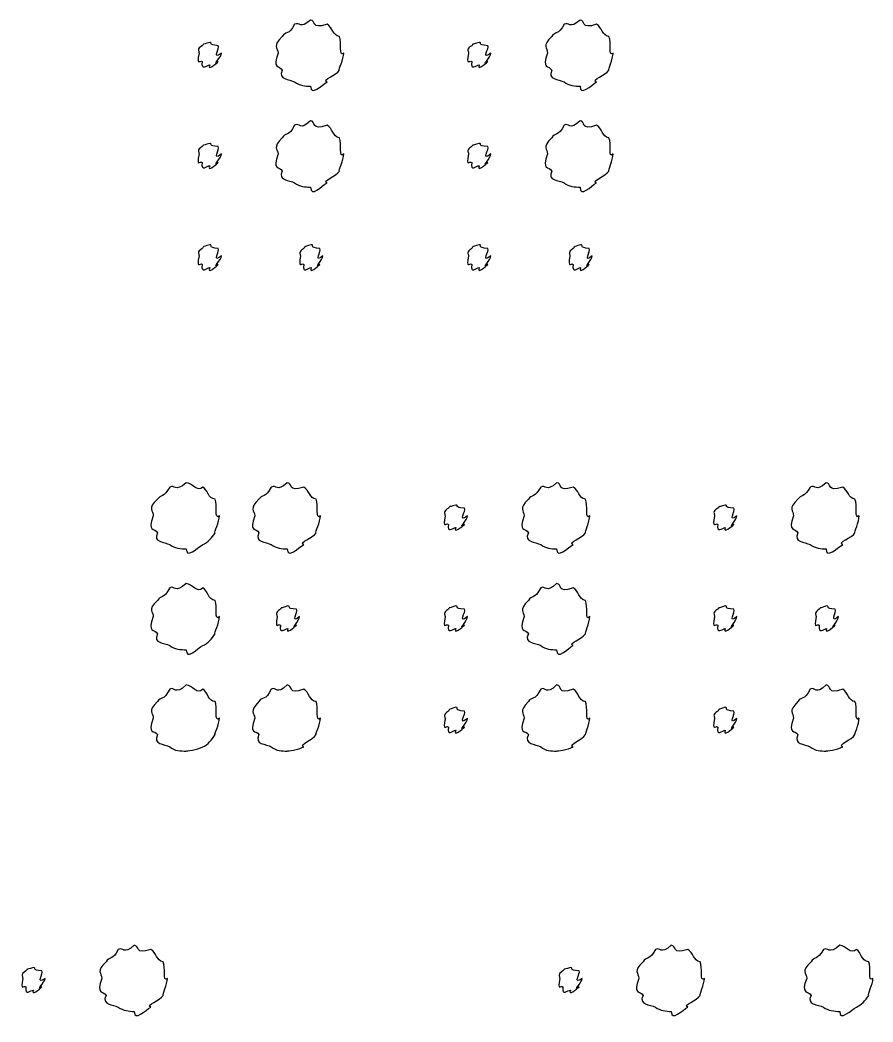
# Model space of a CAD drawing. Header units: millimetres. Extents: x -178 to -32, y 41 to 266.
# Drawn here: x -153.02 to -144.21, y 198.5 to 208.85 of the extents above; entities that cross this region are included whole.
import ezdxf

# ---------------------------------------------------------------- set-up
doc = ezdxf.new("R2010")
doc.units = ezdxf.units.MM
doc.layers.get('0').update_dxf_attribs({"linetype": 'CONTINUOUS'})

msp = doc.modelspace()

# ---------------------------------------------------------------- linework, layer by layer
at = {"color": 0}
for p, q in [((-150.02, 208.849), (-150.02, 208.849)), ((-147.237, 208.849), (-147.237, 208.849)), ((-151.062, 208.617), (-151.062, 208.617)), ((-148.279, 208.617), (-148.279, 208.617)), ((-150.02, 207.807), (-150.02, 207.807)), ((-147.237, 207.807), (-147.237, 207.807)), ((-151.062, 207.575), (-151.062, 207.575)), ((-148.279, 207.575), (-148.279, 207.575)), ((-151.062, 206.528), (-151.062, 206.528)), ((-150.014, 206.528), (-150.014, 206.528)), ((-148.279, 206.528), (-148.279, 206.528)), ((-147.232, 206.528), (-147.232, 206.528)), ((-151.303, 204.068), (-151.303, 204.068)), ((-150.261, 204.068), (-150.261, 204.068)), ((-147.479, 204.068), (-147.479, 204.068)), ((-144.696, 204.068), (-144.696, 204.068)), ((-148.521, 203.837), (-148.521, 203.837)), ((-145.738, 203.837), (-145.738, 203.837)), ((-151.303, 203.026), (-151.303, 203.026)), ((-147.479, 203.026), (-147.479, 203.026)), ((-150.255, 202.795), (-150.255, 202.795)), ((-148.521, 202.795), (-148.521, 202.795)), ((-145.738, 202.795), (-145.738, 202.795)), ((-144.691, 202.795), (-144.691, 202.795)), ((-151.303, 201.979), (-151.303, 201.979)), ((-150.261, 201.979), (-150.261, 201.979)), ((-147.479, 201.979), (-147.479, 201.979)), ((-144.696, 201.979), (-144.696, 201.979)), ((-148.521, 201.748), (-148.521, 201.748)), ((-145.738, 201.748), (-145.738, 201.748)), ((-151.84, 199.289), (-151.84, 199.289)), ((-146.295, 199.289), (-146.295, 199.289)), ((-144.554, 199.289), (-144.554, 199.289)), ((-152.882, 199.058), (-152.882, 199.058)), ((-147.337, 199.058), (-147.337, 199.058))]:
    msp.add_line(p, q, dxfattribs=at)
for points in [[(-150.185, 208.805), (-150.243, 208.689), (-150.282, 208.733), (-150.312, 208.678)], [(-150.02, 208.849), (-150.133, 208.747), (-150.13, 208.834), (-150.185, 208.805)], [(-149.849, 208.805), (-150.02, 208.747), (-149.961, 208.849), (-150.02, 208.849)], [(-149.722, 208.678), (-149.791, 208.689), (-149.794, 208.774), (-149.849, 208.805)], [(-147.403, 208.805), (-147.461, 208.689), (-147.499, 208.733), (-147.53, 208.678)], [(-147.237, 208.849), (-147.35, 208.747), (-147.348, 208.834), (-147.403, 208.805)], [(-147.067, 208.805), (-147.237, 208.747), (-147.178, 208.849), (-147.237, 208.849)], [(-146.94, 208.678), (-147.009, 208.689), (-147.011, 208.774), (-147.067, 208.805)], [(-151.062, 208.617), (-151.155, 208.592), (-151.117, 208.606), (-151.139, 208.584)], [(-150.973, 208.584), (-151.089, 208.592), (-151.024, 208.617), (-151.062, 208.617)], [(-150.312, 208.678), (-150.419, 208.578), (-150.356, 208.565), (-150.356, 208.507)], [(-149.678, 208.507), (-149.733, 208.46), (-149.692, 208.623), (-149.722, 208.678)], [(-148.279, 208.617), (-148.373, 208.592), (-148.334, 208.606), (-148.356, 208.584)], [(-148.191, 208.584), (-148.307, 208.592), (-148.242, 208.617), (-148.279, 208.617)], [(-147.53, 208.678), (-147.637, 208.578), (-147.574, 208.565), (-147.574, 208.507)], [(-146.896, 208.507), (-146.951, 208.46), (-146.909, 208.623), (-146.94, 208.678)], [(-151.139, 208.584), (-151.199, 208.548), (-151.172, 208.536), (-151.172, 208.507)], [(-151.172, 208.507), (-151.199, 208.365), (-151.161, 208.441), (-151.139, 208.419)], [(-150.94, 208.507), (-151.045, 208.431), (-150.951, 208.562), (-150.973, 208.584)], [(-150.973, 208.419), (-151.045, 208.365), (-150.94, 208.47), (-150.94, 208.507)], [(-150.356, 208.507), (-150.419, 208.339), (-150.341, 208.385), (-150.312, 208.33)], [(-149.722, 208.33), (-149.733, 208.339), (-149.678, 208.443), (-149.678, 208.507)], [(-148.356, 208.584), (-148.417, 208.548), (-148.39, 208.536), (-148.39, 208.507)], [(-148.39, 208.507), (-148.417, 208.365), (-148.378, 208.441), (-148.356, 208.419)], [(-148.158, 208.507), (-148.263, 208.431), (-148.169, 208.562), (-148.191, 208.584)], [(-148.191, 208.419), (-148.263, 208.365), (-148.158, 208.47), (-148.158, 208.507)], [(-147.574, 208.507), (-147.637, 208.339), (-147.558, 208.385), (-147.53, 208.33)], [(-146.94, 208.33), (-146.951, 208.339), (-146.896, 208.443), (-146.896, 208.507)], [(-151.139, 208.419), (-151.155, 208.321), (-151.09, 208.385), (-151.062, 208.385)], [(-151.062, 208.385), (-151.089, 208.321), (-150.995, 208.396), (-150.973, 208.419)], [(-148.356, 208.419), (-148.373, 208.321), (-148.308, 208.385), (-148.279, 208.385)], [(-148.279, 208.385), (-148.307, 208.321), (-148.213, 208.396), (-148.191, 208.419)], [(-150.312, 208.33), (-150.361, 208.233), (-150.24, 208.238), (-150.185, 208.209)], [(-149.849, 208.209), (-149.909, 208.233), (-149.751, 208.278), (-149.722, 208.33)], [(-147.53, 208.33), (-147.579, 208.233), (-147.458, 208.238), (-147.403, 208.209)], [(-147.067, 208.209), (-147.127, 208.233), (-146.969, 208.278), (-146.94, 208.33)], [(-150.185, 208.209), (-150.133, 208.173), (-150.075, 208.165), (-150.02, 208.165)], [(-150.02, 208.165), (-150.02, 208.056), (-149.904, 208.179), (-149.849, 208.209)], [(-147.403, 208.209), (-147.35, 208.173), (-147.292, 208.165), (-147.237, 208.165)], [(-147.237, 208.165), (-147.237, 208.056), (-147.122, 208.179), (-147.067, 208.209)], [(-150.02, 207.807), (-150.133, 207.699), (-150.13, 207.792), (-150.185, 207.763)], [(-149.849, 207.763), (-150.02, 207.699), (-149.961, 207.807), (-150.02, 207.807)], [(-147.237, 207.807), (-147.35, 207.699), (-147.348, 207.792), (-147.403, 207.763)], [(-147.067, 207.763), (-147.237, 207.699), (-147.178, 207.807), (-147.237, 207.807)], [(-150.185, 207.763), (-150.243, 207.641), (-150.282, 207.688), (-150.312, 207.631)], [(-149.722, 207.631), (-149.791, 207.641), (-149.794, 207.732), (-149.849, 207.763)], [(-147.403, 207.763), (-147.461, 207.641), (-147.499, 207.688), (-147.53, 207.631)], [(-146.94, 207.631), (-147.009, 207.641), (-147.011, 207.732), (-147.067, 207.763)], [(-151.062, 207.575), (-151.155, 207.545), (-151.117, 207.564), (-151.139, 207.542)], [(-150.973, 207.542), (-151.089, 207.545), (-151.024, 207.575), (-151.062, 207.575)], [(-150.312, 207.631), (-150.419, 207.527), (-150.356, 207.52), (-150.356, 207.465)], [(-149.678, 207.465), (-149.733, 207.41), (-149.692, 207.575), (-149.722, 207.631)], [(-148.279, 207.575), (-148.373, 207.545), (-148.334, 207.564), (-148.356, 207.542)], [(-148.191, 207.542), (-148.307, 207.545), (-148.242, 207.575), (-148.279, 207.575)], [(-147.53, 207.631), (-147.637, 207.527), (-147.574, 207.52), (-147.574, 207.465)], [(-146.896, 207.465), (-146.951, 207.41), (-146.909, 207.575), (-146.94, 207.631)], [(-151.139, 207.542), (-151.199, 207.501), (-151.172, 207.494), (-151.172, 207.465)], [(-151.172, 207.465), (-151.199, 207.318), (-151.161, 207.399), (-151.139, 207.377)], [(-150.94, 207.465), (-151.045, 207.384), (-150.951, 207.52), (-150.973, 207.542)], [(-150.973, 207.377), (-151.045, 207.318), (-150.94, 207.428), (-150.94, 207.465)], [(-150.356, 207.465), (-150.419, 207.292), (-150.341, 207.344), (-150.312, 207.289)], [(-149.722, 207.289), (-149.733, 207.292), (-149.678, 207.402), (-149.678, 207.465)], [(-148.356, 207.542), (-148.417, 207.501), (-148.39, 207.494), (-148.39, 207.465)], [(-148.39, 207.465), (-148.417, 207.318), (-148.378, 207.399), (-148.356, 207.377)], [(-148.158, 207.465), (-148.263, 207.384), (-148.169, 207.52), (-148.191, 207.542)], [(-148.191, 207.377), (-148.263, 207.318), (-148.158, 207.428), (-148.158, 207.465)], [(-147.574, 207.465), (-147.637, 207.292), (-147.558, 207.344), (-147.53, 207.289)], [(-146.94, 207.289), (-146.951, 207.292), (-146.896, 207.402), (-146.896, 207.465)], [(-151.139, 207.377), (-151.155, 207.274), (-151.09, 207.344), (-151.062, 207.344)], [(-151.062, 207.344), (-151.089, 207.274), (-150.995, 207.355), (-150.973, 207.377)], [(-148.356, 207.377), (-148.373, 207.274), (-148.308, 207.344), (-148.279, 207.344)], [(-148.279, 207.344), (-148.307, 207.274), (-148.213, 207.355), (-148.191, 207.377)], [(-150.312, 207.289), (-150.361, 207.185), (-150.24, 207.196), (-150.185, 207.167)], [(-149.849, 207.167), (-149.909, 207.185), (-149.751, 207.236), (-149.722, 207.289)], [(-147.53, 207.289), (-147.579, 207.185), (-147.458, 207.196), (-147.403, 207.167)], [(-147.067, 207.167), (-147.127, 207.185), (-146.969, 207.236), (-146.94, 207.289)], [(-150.185, 207.167), (-150.133, 207.126), (-150.075, 207.123), (-150.02, 207.123)], [(-150.02, 207.123), (-150.02, 207.009), (-149.904, 207.137), (-149.849, 207.167)], [(-147.403, 207.167), (-147.35, 207.126), (-147.292, 207.123), (-147.237, 207.123)], [(-147.237, 207.123), (-147.237, 207.009), (-147.122, 207.137), (-147.067, 207.167)], [(-151.062, 206.528), (-151.155, 206.495), (-151.117, 206.514), (-151.139, 206.489)], [(-150.973, 206.489), (-151.089, 206.495), (-151.024, 206.528), (-151.062, 206.528)], [(-150.014, 206.528), (-150.104, 206.495), (-150.069, 206.514), (-150.091, 206.489)], [(-149.926, 206.489), (-150.037, 206.495), (-149.977, 206.528), (-150.014, 206.528)], [(-148.279, 206.528), (-148.373, 206.495), (-148.334, 206.514), (-148.356, 206.489)], [(-148.191, 206.489), (-148.307, 206.495), (-148.242, 206.528), (-148.279, 206.528)], [(-147.232, 206.528), (-147.321, 206.495), (-147.287, 206.514), (-147.309, 206.489)], [(-147.144, 206.489), (-147.255, 206.495), (-147.195, 206.528), (-147.232, 206.528)], [(-151.139, 206.489), (-151.199, 206.447), (-151.172, 206.441), (-151.172, 206.412)], [(-150.94, 206.412), (-151.045, 206.329), (-150.951, 206.467), (-150.973, 206.489)], [(-150.091, 206.489), (-150.148, 206.447), (-150.125, 206.441), (-150.125, 206.412)], [(-149.893, 206.412), (-149.993, 206.329), (-149.904, 206.467), (-149.926, 206.489)], [(-148.356, 206.489), (-148.417, 206.447), (-148.39, 206.441), (-148.39, 206.412)], [(-148.158, 206.412), (-148.263, 206.329), (-148.169, 206.467), (-148.191, 206.489)], [(-147.309, 206.489), (-147.366, 206.447), (-147.342, 206.441), (-147.342, 206.412)], [(-147.111, 206.412), (-147.211, 206.329), (-147.122, 206.467), (-147.144, 206.489)], [(-151.172, 206.412), (-151.199, 206.266), (-151.161, 206.349), (-151.139, 206.324)], [(-151.139, 206.324), (-151.155, 206.219), (-151.09, 206.291), (-151.062, 206.291)], [(-151.062, 206.291), (-151.089, 206.219), (-150.995, 206.302), (-150.973, 206.324)], [(-150.973, 206.324), (-151.045, 206.266), (-150.94, 206.379), (-150.94, 206.412)], [(-150.125, 206.412), (-150.148, 206.266), (-150.113, 206.349), (-150.091, 206.324)], [(-150.091, 206.324), (-150.104, 206.219), (-150.043, 206.291), (-150.014, 206.291)], [(-150.014, 206.291), (-150.037, 206.219), (-149.948, 206.302), (-149.926, 206.324)], [(-149.926, 206.324), (-149.993, 206.266), (-149.893, 206.379), (-149.893, 206.412)], [(-148.39, 206.412), (-148.417, 206.266), (-148.378, 206.349), (-148.356, 206.324)], [(-148.356, 206.324), (-148.373, 206.219), (-148.308, 206.291), (-148.279, 206.291)], [(-148.279, 206.291), (-148.307, 206.219), (-148.213, 206.302), (-148.191, 206.324)], [(-148.191, 206.324), (-148.263, 206.266), (-148.158, 206.379), (-148.158, 206.412)], [(-147.342, 206.412), (-147.366, 206.266), (-147.331, 206.349), (-147.309, 206.324)], [(-147.309, 206.324), (-147.321, 206.219), (-147.261, 206.291), (-147.232, 206.291)], [(-147.232, 206.291), (-147.255, 206.219), (-147.166, 206.302), (-147.144, 206.324)], [(-147.144, 206.324), (-147.211, 206.266), (-147.111, 206.379), (-147.111, 206.412)], [(-151.303, 204.068), (-151.425, 203.966), (-151.419, 204.053), (-151.474, 204.024)], [(-151.132, 204.024), (-151.19, 203.966), (-151.243, 204.068), (-151.303, 204.068)], [(-150.261, 204.068), (-150.374, 203.966), (-150.371, 204.053), (-150.426, 204.024)], [(-150.09, 204.024), (-150.261, 203.966), (-150.201, 204.068), (-150.261, 204.068)], [(-147.479, 204.068), (-147.592, 203.966), (-147.589, 204.053), (-147.644, 204.024)], [(-147.308, 204.024), (-147.479, 203.966), (-147.419, 204.068), (-147.479, 204.068)], [(-144.696, 204.068), (-144.809, 203.966), (-144.806, 204.053), (-144.862, 204.024)], [(-144.525, 204.024), (-144.696, 203.966), (-144.637, 204.068), (-144.696, 204.068)], [(-151.474, 204.024), (-151.536, 203.908), (-151.57, 203.952), (-151.6, 203.897)], [(-151.005, 203.897), (-151.083, 203.908), (-151.08, 203.994), (-151.132, 204.024)], [(-150.426, 204.024), (-150.484, 203.908), (-150.523, 203.952), (-150.553, 203.897)], [(-149.963, 203.897), (-150.032, 203.908), (-150.035, 203.994), (-150.09, 204.024)], [(-147.644, 204.024), (-147.702, 203.908), (-147.741, 203.952), (-147.771, 203.897)], [(-147.181, 203.897), (-147.25, 203.908), (-147.253, 203.994), (-147.308, 204.024)], [(-144.862, 204.024), (-144.92, 203.908), (-144.958, 203.952), (-144.988, 203.897)], [(-144.399, 203.897), (-144.467, 203.908), (-144.47, 203.994), (-144.525, 204.024)], [(-151.6, 203.897), (-151.712, 203.798), (-151.644, 203.784), (-151.644, 203.726)], [(-150.961, 203.726), (-151.022, 203.679), (-150.975, 203.842), (-151.005, 203.897)], [(-150.553, 203.897), (-150.66, 203.798), (-150.597, 203.784), (-150.597, 203.726)], [(-149.919, 203.726), (-149.974, 203.679), (-149.933, 203.842), (-149.963, 203.897)], [(-148.521, 203.837), (-148.614, 203.812), (-148.576, 203.825), (-148.597, 203.804)], [(-148.432, 203.804), (-148.548, 203.812), (-148.483, 203.837), (-148.521, 203.837)], [(-147.771, 203.897), (-147.878, 203.798), (-147.815, 203.784), (-147.815, 203.726)], [(-147.137, 203.726), (-147.192, 203.679), (-147.151, 203.842), (-147.181, 203.897)], [(-145.738, 203.837), (-145.832, 203.812), (-145.793, 203.825), (-145.815, 203.804)], [(-145.65, 203.804), (-145.766, 203.812), (-145.701, 203.837), (-145.738, 203.837)], [(-144.988, 203.897), (-145.096, 203.798), (-145.033, 203.784), (-145.033, 203.726)], [(-144.355, 203.726), (-144.41, 203.679), (-144.368, 203.842), (-144.399, 203.897)], [(-148.597, 203.804), (-148.658, 203.768), (-148.631, 203.755), (-148.631, 203.726)], [(-148.399, 203.726), (-148.504, 203.65), (-148.41, 203.781), (-148.432, 203.804)], [(-145.815, 203.804), (-145.876, 203.768), (-145.848, 203.755), (-145.848, 203.726)], [(-145.617, 203.726), (-145.722, 203.65), (-145.628, 203.781), (-145.65, 203.804)], [(-151.644, 203.726), (-151.712, 203.558), (-151.629, 203.605), (-151.6, 203.55)], [(-151.005, 203.55), (-151.022, 203.558), (-150.961, 203.663), (-150.961, 203.726)], [(-150.597, 203.726), (-150.66, 203.558), (-150.582, 203.605), (-150.553, 203.55)], [(-149.963, 203.55), (-149.974, 203.558), (-149.919, 203.663), (-149.919, 203.726)], [(-148.631, 203.726), (-148.658, 203.585), (-148.62, 203.66), (-148.597, 203.638)], [(-148.597, 203.638), (-148.614, 203.54), (-148.549, 203.605), (-148.521, 203.605)], [(-148.521, 203.605), (-148.548, 203.54), (-148.454, 203.616), (-148.432, 203.638)], [(-148.432, 203.638), (-148.504, 203.585), (-148.399, 203.689), (-148.399, 203.726)], [(-147.815, 203.726), (-147.878, 203.558), (-147.8, 203.605), (-147.771, 203.55)], [(-147.181, 203.55), (-147.192, 203.558), (-147.137, 203.663), (-147.137, 203.726)], [(-145.848, 203.726), (-145.876, 203.585), (-145.837, 203.66), (-145.815, 203.638)], [(-145.815, 203.638), (-145.832, 203.54), (-145.767, 203.605), (-145.738, 203.605)], [(-145.738, 203.605), (-145.766, 203.54), (-145.672, 203.616), (-145.65, 203.638)], [(-145.65, 203.638), (-145.722, 203.585), (-145.617, 203.689), (-145.617, 203.726)], [(-145.033, 203.726), (-145.096, 203.558), (-145.017, 203.605), (-144.988, 203.55)], [(-144.399, 203.55), (-144.41, 203.558), (-144.355, 203.663), (-144.355, 203.726)], [(-151.6, 203.55), (-151.653, 203.452), (-151.529, 203.458), (-151.474, 203.429)], [(-151.132, 203.429), (-151.083, 203.452), (-151.038, 203.498), (-151.005, 203.55)], [(-150.553, 203.55), (-150.603, 203.452), (-150.481, 203.458), (-150.426, 203.429)], [(-150.09, 203.429), (-150.151, 203.452), (-149.992, 203.498), (-149.963, 203.55)], [(-147.771, 203.55), (-147.82, 203.452), (-147.699, 203.458), (-147.644, 203.429)], [(-147.308, 203.429), (-147.368, 203.452), (-147.21, 203.498), (-147.181, 203.55)], [(-144.988, 203.55), (-145.038, 203.452), (-144.917, 203.458), (-144.862, 203.429)], [(-144.525, 203.429), (-144.586, 203.452), (-144.428, 203.498), (-144.399, 203.55)], [(-151.474, 203.429), (-151.425, 203.393), (-151.36, 203.385), (-151.303, 203.385)], [(-151.303, 203.385), (-151.308, 203.276), (-151.187, 203.399), (-151.132, 203.429)], [(-150.426, 203.429), (-150.374, 203.393), (-150.316, 203.385), (-150.261, 203.385)], [(-150.261, 203.385), (-150.261, 203.276), (-150.145, 203.399), (-150.09, 203.429)], [(-147.644, 203.429), (-147.592, 203.393), (-147.534, 203.385), (-147.479, 203.385)], [(-147.479, 203.385), (-147.479, 203.276), (-147.363, 203.399), (-147.308, 203.429)], [(-144.862, 203.429), (-144.809, 203.393), (-144.751, 203.385), (-144.696, 203.385)], [(-144.696, 203.385), (-144.696, 203.276), (-144.581, 203.399), (-144.525, 203.429)], [(-151.303, 203.026), (-151.425, 202.919), (-151.419, 203.011), (-151.474, 202.982)], [(-151.132, 202.982), (-151.19, 202.919), (-151.243, 203.026), (-151.303, 203.026)], [(-147.479, 203.026), (-147.592, 202.919), (-147.589, 203.011), (-147.644, 202.982)], [(-147.308, 202.982), (-147.479, 202.919), (-147.419, 203.026), (-147.479, 203.026)], [(-151.474, 202.982), (-151.536, 202.861), (-151.57, 202.908), (-151.6, 202.85)], [(-151.005, 202.85), (-151.083, 202.861), (-151.08, 202.952), (-151.132, 202.982)], [(-147.644, 202.982), (-147.702, 202.861), (-147.741, 202.908), (-147.771, 202.85)], [(-147.181, 202.85), (-147.25, 202.861), (-147.253, 202.952), (-147.308, 202.982)], [(-151.6, 202.85), (-151.712, 202.747), (-151.644, 202.74), (-151.644, 202.685)], [(-150.961, 202.685), (-151.022, 202.63), (-150.975, 202.795), (-151.005, 202.85)], [(-147.771, 202.85), (-147.878, 202.747), (-147.815, 202.74), (-147.815, 202.685)], [(-147.137, 202.685), (-147.192, 202.63), (-147.151, 202.795), (-147.181, 202.85)], [(-150.332, 202.762), (-150.389, 202.721), (-150.366, 202.714), (-150.366, 202.685)], [(-150.255, 202.795), (-150.345, 202.765), (-150.31, 202.784), (-150.332, 202.762)], [(-150.167, 202.762), (-150.279, 202.765), (-150.218, 202.795), (-150.255, 202.795)], [(-150.134, 202.685), (-150.235, 202.603), (-150.145, 202.74), (-150.167, 202.762)], [(-148.597, 202.762), (-148.658, 202.721), (-148.631, 202.714), (-148.631, 202.685)], [(-148.521, 202.795), (-148.614, 202.765), (-148.576, 202.784), (-148.597, 202.762)], [(-148.432, 202.762), (-148.548, 202.765), (-148.483, 202.795), (-148.521, 202.795)], [(-148.399, 202.685), (-148.504, 202.603), (-148.41, 202.74), (-148.432, 202.762)], [(-145.815, 202.762), (-145.876, 202.721), (-145.848, 202.714), (-145.848, 202.685)], [(-145.738, 202.795), (-145.832, 202.765), (-145.793, 202.784), (-145.815, 202.762)], [(-145.65, 202.762), (-145.766, 202.765), (-145.701, 202.795), (-145.738, 202.795)], [(-145.617, 202.685), (-145.722, 202.603), (-145.628, 202.74), (-145.65, 202.762)], [(-144.768, 202.762), (-144.824, 202.721), (-144.801, 202.714), (-144.801, 202.685)], [(-144.691, 202.795), (-144.78, 202.765), (-144.746, 202.784), (-144.768, 202.762)], [(-144.603, 202.762), (-144.714, 202.765), (-144.654, 202.795), (-144.691, 202.795)], [(-144.569, 202.685), (-144.67, 202.603), (-144.581, 202.74), (-144.603, 202.762)], [(-151.644, 202.685), (-151.712, 202.511), (-151.629, 202.563), (-151.6, 202.508)], [(-151.005, 202.508), (-151.022, 202.511), (-150.961, 202.621), (-150.961, 202.685)], [(-150.366, 202.685), (-150.389, 202.537), (-150.355, 202.619), (-150.332, 202.596)], [(-150.332, 202.596), (-150.345, 202.493), (-150.284, 202.563), (-150.255, 202.563)], [(-150.255, 202.563), (-150.279, 202.493), (-150.189, 202.575), (-150.167, 202.596)], [(-150.167, 202.596), (-150.235, 202.537), (-150.134, 202.648), (-150.134, 202.685)], [(-148.631, 202.685), (-148.658, 202.537), (-148.62, 202.619), (-148.597, 202.596)], [(-148.597, 202.596), (-148.614, 202.493), (-148.549, 202.563), (-148.521, 202.563)], [(-148.521, 202.563), (-148.548, 202.493), (-148.454, 202.575), (-148.432, 202.596)], [(-148.432, 202.596), (-148.504, 202.537), (-148.399, 202.648), (-148.399, 202.685)], [(-147.815, 202.685), (-147.878, 202.511), (-147.8, 202.563), (-147.771, 202.508)], [(-147.181, 202.508), (-147.192, 202.511), (-147.137, 202.621), (-147.137, 202.685)], [(-145.848, 202.685), (-145.876, 202.537), (-145.837, 202.619), (-145.815, 202.596)], [(-145.815, 202.596), (-145.832, 202.493), (-145.767, 202.563), (-145.738, 202.563)], [(-145.738, 202.563), (-145.766, 202.493), (-145.672, 202.575), (-145.65, 202.596)], [(-145.65, 202.596), (-145.722, 202.537), (-145.617, 202.648), (-145.617, 202.685)], [(-144.801, 202.685), (-144.824, 202.537), (-144.79, 202.619), (-144.768, 202.596)], [(-144.768, 202.596), (-144.78, 202.493), (-144.72, 202.563), (-144.691, 202.563)], [(-144.691, 202.563), (-144.714, 202.493), (-144.625, 202.575), (-144.603, 202.596)], [(-144.603, 202.596), (-144.67, 202.537), (-144.569, 202.648), (-144.569, 202.685)], [(-151.6, 202.508), (-151.653, 202.405), (-151.529, 202.416), (-151.474, 202.387)], [(-151.132, 202.387), (-151.083, 202.405), (-151.038, 202.456), (-151.005, 202.508)], [(-147.771, 202.508), (-147.82, 202.405), (-147.699, 202.416), (-147.644, 202.387)], [(-147.308, 202.387), (-147.368, 202.405), (-147.21, 202.456), (-147.181, 202.508)], [(-151.474, 202.387), (-151.425, 202.346), (-151.36, 202.343), (-151.303, 202.343)], [(-151.303, 202.343), (-151.308, 202.228), (-151.187, 202.357), (-151.132, 202.387)], [(-147.644, 202.387), (-147.592, 202.346), (-147.534, 202.343), (-147.479, 202.343)], [(-147.479, 202.343), (-147.479, 202.228), (-147.363, 202.357), (-147.308, 202.387)], [(-151.303, 201.979), (-151.425, 201.869), (-151.419, 201.964), (-151.474, 201.935)], [(-151.132, 201.935), (-151.19, 201.869), (-151.243, 201.979), (-151.303, 201.979)], [(-150.261, 201.979), (-150.374, 201.869), (-150.371, 201.964), (-150.426, 201.935)], [(-150.09, 201.935), (-150.261, 201.869), (-150.201, 201.979), (-150.261, 201.979)], [(-147.479, 201.979), (-147.592, 201.869), (-147.589, 201.964), (-147.644, 201.935)], [(-147.308, 201.935), (-147.479, 201.869), (-147.419, 201.979), (-147.479, 201.979)], [(-144.696, 201.979), (-144.809, 201.869), (-144.806, 201.964), (-144.862, 201.935)], [(-144.525, 201.935), (-144.696, 201.869), (-144.637, 201.979), (-144.696, 201.979)], [(-151.474, 201.935), (-151.536, 201.81), (-151.57, 201.863), (-151.6, 201.808)], [(-151.005, 201.808), (-151.083, 201.81), (-151.08, 201.905), (-151.132, 201.935)], [(-150.426, 201.935), (-150.484, 201.81), (-150.523, 201.863), (-150.553, 201.808)], [(-149.963, 201.808), (-150.032, 201.81), (-150.035, 201.905), (-150.09, 201.935)], [(-147.644, 201.935), (-147.702, 201.81), (-147.741, 201.863), (-147.771, 201.808)], [(-147.181, 201.808), (-147.25, 201.81), (-147.253, 201.905), (-147.308, 201.935)], [(-144.862, 201.935), (-144.92, 201.81), (-144.958, 201.863), (-144.988, 201.808)], [(-144.399, 201.808), (-144.467, 201.81), (-144.47, 201.905), (-144.525, 201.935)], [(-151.6, 201.808), (-151.712, 201.699), (-151.644, 201.695), (-151.644, 201.637)], [(-150.961, 201.637), (-151.022, 201.582), (-150.975, 201.753), (-151.005, 201.808)], [(-150.553, 201.808), (-150.66, 201.699), (-150.597, 201.695), (-150.597, 201.637)], [(-149.919, 201.637), (-149.974, 201.582), (-149.933, 201.753), (-149.963, 201.808)], [(-147.771, 201.808), (-147.878, 201.699), (-147.815, 201.695), (-147.815, 201.637)], [(-147.137, 201.637), (-147.192, 201.582), (-147.151, 201.753), (-147.181, 201.808)], [(-144.988, 201.808), (-145.096, 201.699), (-145.033, 201.695), (-145.033, 201.637)], [(-144.355, 201.637), (-144.41, 201.582), (-144.368, 201.753), (-144.399, 201.808)], [(-148.597, 201.709), (-148.658, 201.666), (-148.631, 201.661), (-148.631, 201.632)], [(-148.521, 201.748), (-148.614, 201.714), (-148.576, 201.734), (-148.597, 201.709)], [(-148.432, 201.709), (-148.548, 201.714), (-148.483, 201.748), (-148.521, 201.748)], [(-148.399, 201.632), (-148.504, 201.549), (-148.41, 201.687), (-148.432, 201.709)], [(-145.815, 201.709), (-145.876, 201.666), (-145.848, 201.661), (-145.848, 201.632)], [(-145.738, 201.748), (-145.832, 201.714), (-145.793, 201.734), (-145.815, 201.709)], [(-145.65, 201.709), (-145.766, 201.714), (-145.701, 201.748), (-145.738, 201.748)], [(-145.617, 201.632), (-145.722, 201.549), (-145.628, 201.687), (-145.65, 201.709)], [(-151.644, 201.637), (-151.712, 201.461), (-151.629, 201.517), (-151.6, 201.466)], [(-151.005, 201.466), (-151.022, 201.461), (-150.961, 201.574), (-150.961, 201.637)], [(-150.597, 201.637), (-150.66, 201.461), (-150.582, 201.517), (-150.553, 201.466)], [(-149.963, 201.466), (-149.974, 201.461), (-149.919, 201.574), (-149.919, 201.637)], [(-148.631, 201.632), (-148.658, 201.486), (-148.62, 201.568), (-148.597, 201.544)], [(-148.432, 201.544), (-148.504, 201.486), (-148.399, 201.599), (-148.399, 201.632)], [(-147.815, 201.637), (-147.878, 201.461), (-147.8, 201.517), (-147.771, 201.466)], [(-147.181, 201.466), (-147.192, 201.461), (-147.137, 201.574), (-147.137, 201.637)], [(-145.848, 201.632), (-145.876, 201.486), (-145.837, 201.568), (-145.815, 201.544)], [(-145.65, 201.544), (-145.722, 201.486), (-145.617, 201.599), (-145.617, 201.632)], [(-145.033, 201.637), (-145.096, 201.461), (-145.017, 201.517), (-144.988, 201.466)], [(-144.399, 201.466), (-144.41, 201.461), (-144.355, 201.574), (-144.355, 201.637)], [(-151.6, 201.466), (-151.653, 201.357), (-151.529, 201.373), (-151.474, 201.34)], [(-151.132, 201.34), (-151.083, 201.357), (-151.038, 201.414), (-151.005, 201.466)], [(-150.553, 201.466), (-150.603, 201.357), (-150.481, 201.373), (-150.426, 201.34)], [(-150.09, 201.34), (-150.151, 201.357), (-149.992, 201.414), (-149.963, 201.466)], [(-148.597, 201.544), (-148.614, 201.439), (-148.549, 201.511), (-148.521, 201.511)], [(-148.521, 201.511), (-148.548, 201.439), (-148.454, 201.521), (-148.432, 201.544)], [(-147.771, 201.466), (-147.82, 201.357), (-147.699, 201.373), (-147.644, 201.34)], [(-147.308, 201.34), (-147.368, 201.357), (-147.21, 201.414), (-147.181, 201.466)], [(-145.815, 201.544), (-145.832, 201.439), (-145.767, 201.511), (-145.738, 201.511)], [(-145.738, 201.511), (-145.766, 201.439), (-145.672, 201.521), (-145.65, 201.544)], [(-144.988, 201.466), (-145.038, 201.357), (-144.917, 201.373), (-144.862, 201.34)], [(-144.525, 201.34), (-144.586, 201.357), (-144.428, 201.414), (-144.399, 201.466)], [(-151.474, 201.34), (-151.425, 201.296), (-151.36, 201.296), (-151.303, 201.296)], [(-151.303, 201.296), (-151.308, 201.296), (-151.187, 201.309), (-151.132, 201.34)], [(-150.426, 201.34), (-150.374, 201.296), (-150.316, 201.296), (-150.261, 201.296)], [(-150.261, 201.296), (-150.261, 201.296), (-150.145, 201.309), (-150.09, 201.34)], [(-147.644, 201.34), (-147.592, 201.296), (-147.534, 201.296), (-147.479, 201.296)], [(-147.479, 201.296), (-147.479, 201.296), (-147.363, 201.309), (-147.308, 201.34)], [(-144.862, 201.34), (-144.809, 201.296), (-144.751, 201.296), (-144.696, 201.296)], [(-144.696, 201.296), (-144.696, 201.296), (-144.581, 201.309), (-144.525, 201.34)], [(-151.84, 199.289), (-151.953, 199.187), (-151.95, 199.274), (-152.006, 199.245)], [(-151.669, 199.245), (-151.84, 199.187), (-151.781, 199.289), (-151.84, 199.289)], [(-146.295, 199.289), (-146.408, 199.187), (-146.405, 199.274), (-146.46, 199.245)], [(-146.124, 199.245), (-146.295, 199.187), (-146.236, 199.289), (-146.295, 199.289)], [(-144.554, 199.289), (-144.677, 199.187), (-144.67, 199.274), (-144.725, 199.245)], [(-144.383, 199.245), (-144.441, 199.187), (-144.495, 199.289), (-144.554, 199.289)], [(-152.006, 199.245), (-152.063, 199.129), (-152.102, 199.173), (-152.132, 199.118)], [(-151.542, 199.118), (-151.611, 199.129), (-151.614, 199.215), (-151.669, 199.245)], [(-146.46, 199.245), (-146.518, 199.129), (-146.557, 199.173), (-146.587, 199.118)], [(-145.997, 199.118), (-146.066, 199.129), (-146.069, 199.215), (-146.124, 199.245)], [(-144.725, 199.245), (-144.787, 199.129), (-144.822, 199.173), (-144.852, 199.118)], [(-144.257, 199.118), (-144.335, 199.129), (-144.331, 199.215), (-144.383, 199.245)], [(-152.132, 199.118), (-152.24, 199.019), (-152.176, 199.005), (-152.176, 198.947)], [(-151.498, 198.947), (-151.553, 198.901), (-151.512, 199.063), (-151.542, 199.118)], [(-146.587, 199.118), (-146.695, 199.019), (-146.631, 199.005), (-146.631, 198.947)], [(-145.953, 198.947), (-146.008, 198.901), (-145.967, 199.063), (-145.997, 199.118)], [(-144.852, 199.118), (-144.964, 199.019), (-144.896, 199.005), (-144.896, 198.947)], [(-144.213, 198.947), (-144.273, 198.901), (-144.226, 199.063), (-144.257, 199.118)], [(-152.959, 199.025), (-153.02, 198.989), (-152.992, 198.976), (-152.992, 198.947)], [(-152.882, 199.058), (-152.976, 199.033), (-152.937, 199.047), (-152.959, 199.025)], [(-152.794, 199.025), (-152.909, 199.033), (-152.845, 199.058), (-152.882, 199.058)], [(-152.761, 198.947), (-152.865, 198.871), (-152.771, 199.003), (-152.794, 199.025)], [(-147.414, 199.025), (-147.475, 198.989), (-147.447, 198.976), (-147.447, 198.947)], [(-147.337, 199.058), (-147.43, 199.033), (-147.392, 199.047), (-147.414, 199.025)], [(-147.248, 199.025), (-147.364, 199.033), (-147.3, 199.058), (-147.337, 199.058)], [(-147.215, 198.947), (-147.32, 198.871), (-147.227, 199.003), (-147.248, 199.025)], [(-152.992, 198.947), (-153.02, 198.805), (-152.981, 198.881), (-152.959, 198.859)], [(-152.794, 198.859), (-152.865, 198.805), (-152.761, 198.91), (-152.761, 198.947)], [(-152.176, 198.947), (-152.24, 198.779), (-152.161, 198.826), (-152.132, 198.771)], [(-151.542, 198.771), (-151.553, 198.779), (-151.498, 198.884), (-151.498, 198.947)], [(-147.447, 198.947), (-147.475, 198.805), (-147.436, 198.881), (-147.414, 198.859)], [(-147.248, 198.859), (-147.32, 198.805), (-147.215, 198.91), (-147.215, 198.947)], [(-146.631, 198.947), (-146.695, 198.779), (-146.616, 198.826), (-146.587, 198.771)], [(-145.997, 198.771), (-146.008, 198.779), (-145.953, 198.884), (-145.953, 198.947)], [(-144.896, 198.947), (-144.964, 198.779), (-144.881, 198.826), (-144.852, 198.771)], [(-144.257, 198.771), (-144.273, 198.779), (-144.213, 198.884), (-144.213, 198.947)], [(-152.959, 198.859), (-152.976, 198.761), (-152.911, 198.826), (-152.882, 198.826)], [(-152.882, 198.826), (-152.909, 198.761), (-152.816, 198.837), (-152.794, 198.859)], [(-152.132, 198.771), (-152.182, 198.673), (-152.061, 198.679), (-152.006, 198.65)], [(-151.669, 198.65), (-151.73, 198.673), (-151.571, 198.719), (-151.542, 198.771)], [(-147.414, 198.859), (-147.43, 198.761), (-147.366, 198.826), (-147.337, 198.826)], [(-147.337, 198.826), (-147.364, 198.761), (-147.271, 198.837), (-147.248, 198.859)], [(-146.587, 198.771), (-146.637, 198.673), (-146.515, 198.679), (-146.46, 198.65)], [(-146.124, 198.65), (-146.185, 198.673), (-146.026, 198.719), (-145.997, 198.771)], [(-144.852, 198.771), (-144.905, 198.673), (-144.78, 198.679), (-144.725, 198.65)], [(-144.383, 198.65), (-144.335, 198.673), (-144.29, 198.719), (-144.257, 198.771)], [(-152.006, 198.65), (-151.953, 198.614), (-151.895, 198.606), (-151.84, 198.606)], [(-151.84, 198.606), (-151.84, 198.497), (-151.724, 198.62), (-151.669, 198.65)], [(-146.46, 198.65), (-146.408, 198.614), (-146.35, 198.606), (-146.295, 198.606)], [(-146.295, 198.606), (-146.295, 198.497), (-146.179, 198.62), (-146.124, 198.65)], [(-144.725, 198.65), (-144.677, 198.614), (-144.612, 198.606), (-144.554, 198.606)], [(-144.554, 198.606), (-144.56, 198.497), (-144.439, 198.62), (-144.383, 198.65)]]:
    msp.add_open_spline(points, degree=3, dxfattribs=at)

doc.saveas('drawing.dxf')
